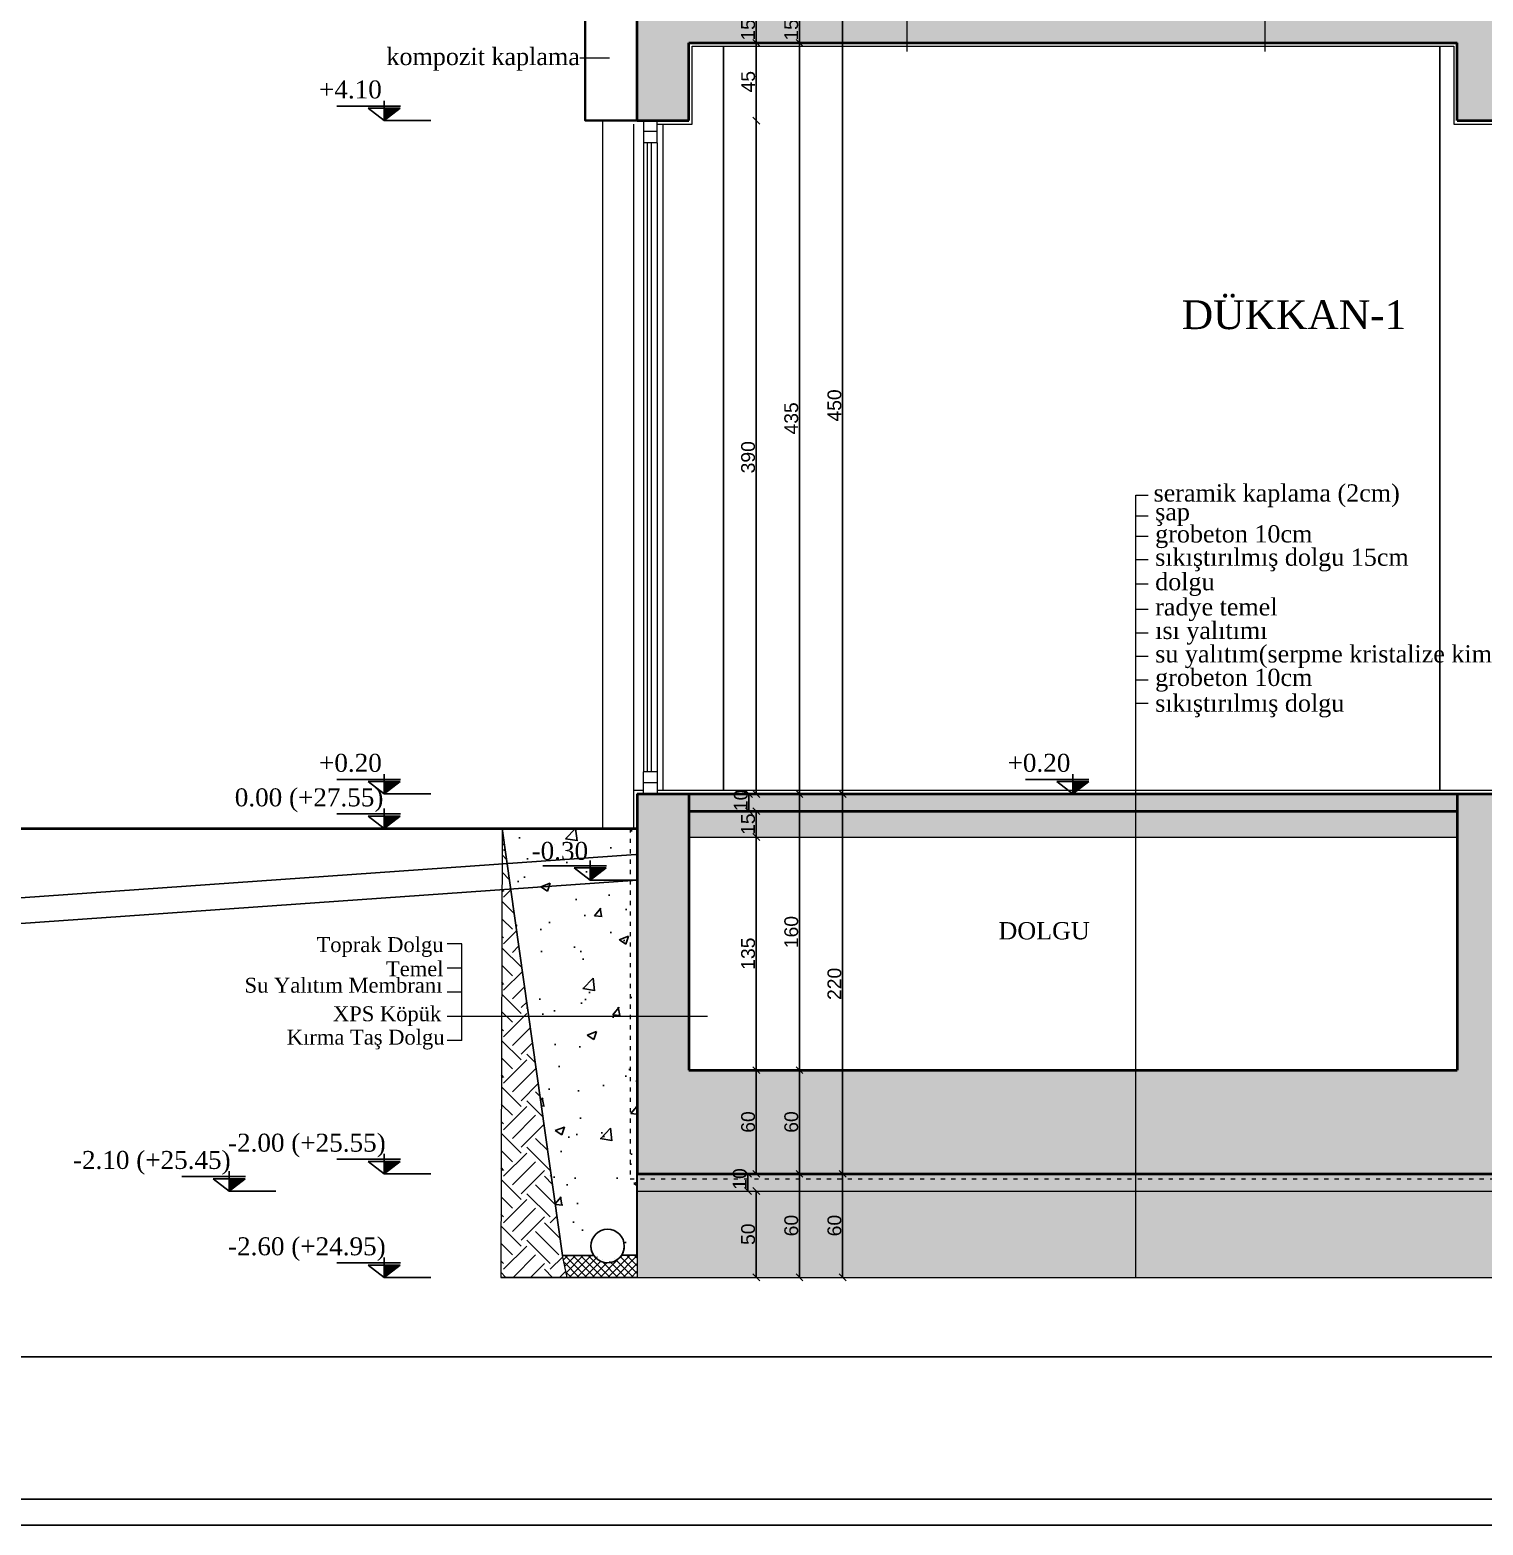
# Model space of a CAD drawing. Header units: centimetres. Extents: x 14449 to 53524, y -19051 to -10746.
# Drawn here: x 20336 to 21178, y -18783 to -17917 of the extents above; entities that cross this region are included whole.
import ezdxf

# ---------------------------------------------------------------- set-up
doc = ezdxf.new("R2010")
doc.units = ezdxf.units.CM
doc.linetypes.add('ACAD_ISO03W100', pattern=[30, 12, -18])
doc.linetypes.add('DOT', pattern=[6.35, 0, -6.35])
for name, color, linetype in [('3', 7, 'Continuous'), ('KOT', 1, 'Continuous'), ('Tarama', 7, 'Continuous')]:
    doc.layers.add(name, color=color, linetype=linetype)
for name, color, linetype, lineweight in [('İNCE', 8, 'Continuous', 5), ('malzeme cizgisi', 242, 'Continuous', 20), ('P-TEFRİŞ', 253, 'Continuous', 5), ('P-ÖLÇÜ İÇ', 243, 'Continuous', 0), ('rtm-cam', 141, 'Continuous', 9), ('rtm-duv tugla', 22, 'Continuous', 35), ('rtm-kesit katmanı-04', 33, 'Continuous', 25), ('rtm-mhl-yazı-malzeme', 7, 'Continuous', 13), ('rtm-pen-ahsap', 35, 'Continuous', 13), ('rtm-sembol kot yazı', 7, 'Continuous', 20), ('rtm-sıva', 252, 'Continuous', 15), ('rtm-tarama-betonarme', 51, 'Continuous', 13), ('rtm-tas_betonarme', 50, 'Continuous', 40)]:
    doc.layers.add(name, color=color, linetype=linetype, lineweight=lineweight)
doc.styles.get("Standard").update_dxf_attribs({"font": 'arial.ttf'})
doc.styles.add('times new roman_1_18', font='times.ttf', dxfattribs={"height": 0.2})
doc.styles.add('VAZ-OLCU', font='times.ttf', dxfattribs={"height": 60})
doc.styles.add('ölçü', font='times.ttf', dxfattribs={"height": 10})
doc.dimstyles.new('İÇ ÖLÇÜ', dxfattribs={"dimtxt": 8, "dimasz": 4, "dimexe": 1.25, "dimexo": 0.625, "dimtad": 1, "dimdec": 0, "dimtxsty": 'Standard', "dimblk": 'OBLIQUE', "dimcen": 2.5, "dimse1": 1, "dimse2": 1, "dimclrd": 256, "dimclrt": 256, "dimadec": 0, "dimazin": 0, "dimtfac": 1, "dimtdec": 0, "dimtmove": 1, "dimatfit": 3, "dimldrblk": 'OBLIQUE', "dimfxl": 1, "dimarcsym": 0})
pattern_1 = [(45, (-13698.372, -11789.541), (-6.735192, 6.735192), []), (45, (-13691.6365, -11789.541), (-6.735192, 6.735192), [4.7625, -2.38125])]

# ---------------------------------------------------------------- blocks, each defined once
blk = doc.blocks.new('kotson')
at = {"layer": 'KOT'}
blk.add_hatch(color=256, dxfattribs=at).paths.add_polyline_path([(0.3, 13.6), (18, 0), (18, 13.6)])
for p, q in [((18, 0), (18, 21.9)), ((70, 16), (0, 16)), ((18, 0), (0.3, 13.6)), ((0.3, 13.6), (35.6, 13.6)), ((35.6, 13.6), (18, 0)), ((18, 0), (35.6, 13.6)), ((18, 0), (18, 13.6)), ((18, 0), (-33.7, 0))]:
    blk.add_line(p, q, dxfattribs=at)
blk = doc.blocks.new('gfsdhfdjfg')
at = {"layer": 'malzeme cizgisi'}
for points in [[(-6255.97, -2123.03), (-6255.97, -1670.08)], [(-6255.97, -1670.08), (-6248.87, -1670.08)], [(-6255.97, -1681.92), (-6248.87, -1681.92)], [(-6255.97, -1693.75), (-6248.87, -1693.75)], [(-6255.97, -1707.24), (-6248.87, -1707.24)], [(-6255.97, -1721.44), (-6248.87, -1721.44)], [(-6255.97, -1736.03), (-6248.87, -1736.03)], [(-6255.97, -1749.64), (-6248.87, -1749.64)], [(-6255.97, -1763.25), (-6248.87, -1763.25)], [(-6255.97, -1776.86), (-6248.87, -1776.86)], [(-6255.97, -1790.47), (-6248.87, -1790.47)]]:
    blk.add_lwpolyline(points, dxfattribs=at)
at = {"layer": 'rtm-mhl-yazı-malzeme', "linetype": 'Continuous', "lineweight": 0, "style": 'times new roman_1_18'}
for s, p in [(' seramik kaplama (2cm)', (-6249.49, -1673.71)), ('şap', (-6244.79, -1684.61)), ('grobeton 10cm', (-6244.79, -1697.4)), ('sıkıştırılmış dolgu 15cm', (-6244.79, -1710.89)), ('dolgu', (-6244.79, -1725.09)), ('radye temel ', (-6244.79, -1739.68)), ('ısı yalıtımı', (-6244.79, -1753.29)), ('su yalıtım(serpme kristalize kimyasal katkılı)', (-6244.79, -1766.9)), ('grobeton 10cm', (-6244.79, -1780.51)), ('sıkıştırılmış dolgu ', (-6244.79, -1795.43))]:
    blk.add_text(s, height=10, dxfattribs=at).set_placement(p)
blk = doc.blocks.new('_Oblique')
at = {"color": 0, "linetype": 'ByBlock', "lineweight": -2}
blk.add_line((-0.5, -0.5), (0.5, 0.5), dxfattribs=at)
blk = doc.blocks.new('*D4972')
at = {"layer": 'Defpoints', "color": 0, "lineweight": 30, "transparency": 16777216}
for p in [(20757.12, -17910), (20757.12, -17925), (20757.12, -17925)]:
    blk.add_point(p, dxfattribs=at)
at = {"layer": 'P-ÖLÇÜ İÇ', "lineweight": -2, "transparency": 16777216}
blk.add_line((20757.12, -17910), (20757.12, -17925), dxfattribs=at)
at = {"layer": 'P-ÖLÇÜ İÇ', "lineweight": -2, "transparency": 16777216, "xscale": 4, "yscale": 4, "zscale": 4}
for p, rotation in [((20757.12, -17910), 90), ((20757.12, -17925), 270)]:
    blk.add_blockref('_Oblique', p, dxfattribs=dict(at, rotation=rotation))
at = {"layer": 'P-ÖLÇÜ İÇ', "transparency": 16777216, "insert": (20752.41, -17917.5), "char_height": 8, "attachment_point": 5, "rotation": 90}
blk.add_mtext('15', dxfattribs=at)
blk = doc.blocks.new('*D4973')
at = {"layer": 'Defpoints', "color": 0, "lineweight": 30, "transparency": 16777216}
for p in [(20757.12, -17925), (20757.12, -17970), (20757.12, -17970)]:
    blk.add_point(p, dxfattribs=at)
at = {"layer": 'P-ÖLÇÜ İÇ', "lineweight": -2, "transparency": 16777216}
blk.add_line((20757.12, -17925), (20757.12, -17970), dxfattribs=at)
at = {"layer": 'P-ÖLÇÜ İÇ', "lineweight": -2, "transparency": 16777216, "xscale": 4, "yscale": 4, "zscale": 4}
for p, rotation in [((20757.12, -17925), 90), ((20757.12, -17970), 270)]:
    blk.add_blockref('_Oblique', p, dxfattribs=dict(at, rotation=rotation))
at = {"layer": 'P-ÖLÇÜ İÇ', "transparency": 16777216, "insert": (20752.43, -17947.5), "char_height": 8, "attachment_point": 5, "rotation": 90}
blk.add_mtext('45', dxfattribs=at)
blk = doc.blocks.new('*D4974')
at = {"layer": 'Defpoints', "color": 0, "lineweight": 30, "transparency": 16777216}
for p in [(20757.12, -17970), (20757.12, -18360), (20757.12, -18360)]:
    blk.add_point(p, dxfattribs=at)
at = {"layer": 'P-ÖLÇÜ İÇ', "lineweight": -2, "transparency": 16777216}
blk.add_line((20757.12, -17970), (20757.12, -18360), dxfattribs=at)
at = {"layer": 'P-ÖLÇÜ İÇ', "lineweight": -2, "transparency": 16777216, "xscale": 4, "yscale": 4, "zscale": 4}
for p, rotation in [((20757.12, -17970), 90), ((20757.12, -18360), 270)]:
    blk.add_blockref('_Oblique', p, dxfattribs=dict(at, rotation=rotation))
at = {"layer": 'P-ÖLÇÜ İÇ', "transparency": 16777216, "insert": (20752.41, -18165), "char_height": 8, "attachment_point": 5, "rotation": 90}
blk.add_mtext('390', dxfattribs=at)
blk = doc.blocks.new('*D4975')
at = {"layer": 'Defpoints', "color": 0, "lineweight": 30, "transparency": 16777216}
for p in [(20757.12, -18360), (20752.88, -18370), (20757.12, -18370)]:
    blk.add_point(p, dxfattribs=at)
at = {"layer": 'P-ÖLÇÜ İÇ', "lineweight": -2, "transparency": 16777216}
blk.add_line((20752.88, -18360), (20752.88, -18370), dxfattribs=at)
at = {"layer": 'P-ÖLÇÜ İÇ', "lineweight": -2, "transparency": 16777216, "xscale": 4, "yscale": 4, "zscale": 4}
for p, rotation in [((20752.88, -18360), 90), ((20752.88, -18370), 270)]:
    blk.add_blockref('_Oblique', p, dxfattribs=dict(at, rotation=rotation))
at = {"layer": 'P-ÖLÇÜ İÇ', "transparency": 16777216, "insert": (20748.17, -18363.73), "char_height": 8, "attachment_point": 5, "rotation": 90}
blk.add_mtext('10', dxfattribs=at)
blk = doc.blocks.new('*D4976')
at = {"layer": 'Defpoints', "color": 0, "lineweight": 30, "transparency": 16777216}
for p in [(20757.12, -18370), (20757.12, -18385), (20757.12, -18385)]:
    blk.add_point(p, dxfattribs=at)
at = {"layer": 'P-ÖLÇÜ İÇ', "lineweight": -2, "transparency": 16777216}
blk.add_line((20757.12, -18370), (20757.12, -18385), dxfattribs=at)
at = {"layer": 'P-ÖLÇÜ İÇ', "lineweight": -2, "transparency": 16777216, "xscale": 4, "yscale": 4, "zscale": 4}
for p, rotation in [((20757.12, -18370), 90), ((20757.12, -18385), 270)]:
    blk.add_blockref('_Oblique', p, dxfattribs=dict(at, rotation=rotation))
at = {"layer": 'P-ÖLÇÜ İÇ', "transparency": 16777216, "insert": (20752.41, -18377.5), "char_height": 8, "attachment_point": 5, "rotation": 90}
blk.add_mtext('15', dxfattribs=at)
blk = doc.blocks.new('*D4982')
at = {"layer": 'Defpoints', "color": 0, "lineweight": 30, "transparency": 16777216}
for p in [(20757.12, -18385), (20757.12, -18520), (20757.12, -18520)]:
    blk.add_point(p, dxfattribs=at)
at = {"layer": 'P-ÖLÇÜ İÇ', "lineweight": -2, "transparency": 16777216}
blk.add_line((20757.12, -18385), (20757.12, -18520), dxfattribs=at)
at = {"layer": 'P-ÖLÇÜ İÇ', "lineweight": -2, "transparency": 16777216, "xscale": 4, "yscale": 4, "zscale": 4}
for p, rotation in [((20757.12, -18385), 90), ((20757.12, -18520), 270)]:
    blk.add_blockref('_Oblique', p, dxfattribs=dict(at, rotation=rotation))
at = {"layer": 'P-ÖLÇÜ İÇ', "transparency": 16777216, "insert": (20752.41, -18452.5), "char_height": 8, "attachment_point": 5, "rotation": 90}
blk.add_mtext('135', dxfattribs=at)
blk = doc.blocks.new('*D4983')
at = {"layer": 'Defpoints', "color": 0, "lineweight": 30, "transparency": 16777216}
for p in [(20757.12, -18520), (20757.12, -18580), (20757.12, -18580)]:
    blk.add_point(p, dxfattribs=at)
at = {"layer": 'P-ÖLÇÜ İÇ', "lineweight": -2, "transparency": 16777216}
blk.add_line((20757.12, -18520), (20757.12, -18580), dxfattribs=at)
at = {"layer": 'P-ÖLÇÜ İÇ', "lineweight": -2, "transparency": 16777216, "xscale": 4, "yscale": 4, "zscale": 4}
for p, rotation in [((20757.12, -18520), 90), ((20757.12, -18580), 270)]:
    blk.add_blockref('_Oblique', p, dxfattribs=dict(at, rotation=rotation))
at = {"layer": 'P-ÖLÇÜ İÇ', "transparency": 16777216, "insert": (20752.41, -18550), "char_height": 8, "attachment_point": 5, "rotation": 90}
blk.add_mtext('60', dxfattribs=at)
blk = doc.blocks.new('*D4984')
at = {"layer": 'Defpoints', "color": 0, "lineweight": 30, "transparency": 16777216}
for p in [(20757.12, -18580), (20752.27, -18590), (20757.12, -18590)]:
    blk.add_point(p, dxfattribs=at)
at = {"layer": 'P-ÖLÇÜ İÇ', "lineweight": -2, "transparency": 16777216}
blk.add_line((20752.27, -18580), (20752.27, -18590), dxfattribs=at)
at = {"layer": 'P-ÖLÇÜ İÇ', "lineweight": -2, "transparency": 16777216, "xscale": 4, "yscale": 4, "zscale": 4}
for p, rotation in [((20752.27, -18580), 90), ((20752.27, -18590), 270)]:
    blk.add_blockref('_Oblique', p, dxfattribs=dict(at, rotation=rotation))
at = {"layer": 'P-ÖLÇÜ İÇ', "transparency": 16777216, "insert": (20747.56, -18582.99), "char_height": 8, "attachment_point": 5, "rotation": 90}
blk.add_mtext('10', dxfattribs=at)
blk = doc.blocks.new('*D4985')
at = {"layer": 'Defpoints', "color": 0, "lineweight": 30, "transparency": 16777216}
for p in [(20757.12, -18590), (20757.12, -18640), (20757.12, -18640)]:
    blk.add_point(p, dxfattribs=at)
at = {"layer": 'P-ÖLÇÜ İÇ', "lineweight": -2, "transparency": 16777216}
blk.add_line((20757.12, -18590), (20757.12, -18640), dxfattribs=at)
at = {"layer": 'P-ÖLÇÜ İÇ', "lineweight": -2, "transparency": 16777216, "xscale": 4, "yscale": 4, "zscale": 4}
for p, rotation in [((20757.12, -18590), 90), ((20757.12, -18640), 270)]:
    blk.add_blockref('_Oblique', p, dxfattribs=dict(at, rotation=rotation))
at = {"layer": 'P-ÖLÇÜ İÇ', "transparency": 16777216, "insert": (20752.41, -18615), "char_height": 8, "attachment_point": 5, "rotation": 90}
blk.add_mtext('50', dxfattribs=at)
blk = doc.blocks.new('*D4989')
at = {"layer": 'Defpoints', "color": 0, "lineweight": 30, "transparency": 16777216}
for p in [(20782.12, -17910), (20782.12, -17925), (20782.12, -17925)]:
    blk.add_point(p, dxfattribs=at)
at = {"layer": 'P-ÖLÇÜ İÇ', "lineweight": -2, "transparency": 16777216}
blk.add_line((20782.12, -17910), (20782.12, -17925), dxfattribs=at)
at = {"layer": 'P-ÖLÇÜ İÇ', "lineweight": -2, "transparency": 16777216, "xscale": 4, "yscale": 4, "zscale": 4}
for p, rotation in [((20782.12, -17910), 90), ((20782.12, -17925), 270)]:
    blk.add_blockref('_Oblique', p, dxfattribs=dict(at, rotation=rotation))
at = {"layer": 'P-ÖLÇÜ İÇ', "transparency": 16777216, "insert": (20777.41, -17917.5), "char_height": 8, "attachment_point": 5, "rotation": 90}
blk.add_mtext('15', dxfattribs=at)
blk = doc.blocks.new('*D4994')
at = {"layer": 'Defpoints', "color": 0, "lineweight": 30, "transparency": 16777216}
for p in [(20782.12, -17925), (20782.12, -18360), (20782.12, -18360)]:
    blk.add_point(p, dxfattribs=at)
at = {"layer": 'P-ÖLÇÜ İÇ', "lineweight": -2, "transparency": 16777216}
blk.add_line((20782.12, -17925), (20782.12, -18360), dxfattribs=at)
at = {"layer": 'P-ÖLÇÜ İÇ', "lineweight": -2, "transparency": 16777216, "xscale": 4, "yscale": 4, "zscale": 4}
for p, rotation in [((20782.12, -17925), 90), ((20782.12, -18360), 270)]:
    blk.add_blockref('_Oblique', p, dxfattribs=dict(at, rotation=rotation))
at = {"layer": 'P-ÖLÇÜ İÇ', "transparency": 16777216, "insert": (20777.41, -18142.5), "char_height": 8, "attachment_point": 5, "rotation": 90}
blk.add_mtext('435', dxfattribs=at)
blk = doc.blocks.new('*D4995')
at = {"layer": 'Defpoints', "color": 0, "lineweight": 30, "transparency": 16777216}
for p in [(20782.12, -18360), (20782.12, -18520), (20786.34, -18520)]:
    blk.add_point(p, dxfattribs=at)
at = {"layer": 'P-ÖLÇÜ İÇ', "lineweight": -2, "transparency": 16777216}
blk.add_line((20782.12, -18360), (20782.12, -18520), dxfattribs=at)
at = {"layer": 'P-ÖLÇÜ İÇ', "lineweight": -2, "transparency": 16777216, "xscale": 4, "yscale": 4, "zscale": 4}
for p, rotation in [((20782.12, -18360), 90), ((20782.12, -18520), 270)]:
    blk.add_blockref('_Oblique', p, dxfattribs=dict(at, rotation=rotation))
at = {"layer": 'P-ÖLÇÜ İÇ', "transparency": 16777216, "insert": (20777.41, -18440), "char_height": 8, "attachment_point": 5, "rotation": 90}
blk.add_mtext('160', dxfattribs=at)
blk = doc.blocks.new('*D4996')
at = {"layer": 'Defpoints', "color": 0, "lineweight": 30, "transparency": 16777216}
for p in [(20786.34, -18520), (20782.12, -18580), (20782.12, -18580)]:
    blk.add_point(p, dxfattribs=at)
at = {"layer": 'P-ÖLÇÜ İÇ', "lineweight": -2, "transparency": 16777216}
blk.add_line((20782.12, -18520), (20782.12, -18580), dxfattribs=at)
at = {"layer": 'P-ÖLÇÜ İÇ', "lineweight": -2, "transparency": 16777216, "xscale": 4, "yscale": 4, "zscale": 4}
for p, rotation in [((20782.12, -18520), 90), ((20782.12, -18580), 270)]:
    blk.add_blockref('_Oblique', p, dxfattribs=dict(at, rotation=rotation))
at = {"layer": 'P-ÖLÇÜ İÇ', "transparency": 16777216, "insert": (20777.41, -18550), "char_height": 8, "attachment_point": 5, "rotation": 90}
blk.add_mtext('60', dxfattribs=at)
blk = doc.blocks.new('*D4997')
at = {"layer": 'Defpoints', "color": 0, "lineweight": 30, "transparency": 16777216}
for p in [(20782.12, -18580), (20782.12, -18640), (20786.12, -18640)]:
    blk.add_point(p, dxfattribs=at)
at = {"layer": 'P-ÖLÇÜ İÇ', "lineweight": -2, "transparency": 16777216}
blk.add_line((20782.12, -18580), (20782.12, -18640), dxfattribs=at)
at = {"layer": 'P-ÖLÇÜ İÇ', "lineweight": -2, "transparency": 16777216, "xscale": 4, "yscale": 4, "zscale": 4}
for p, rotation in [((20782.12, -18580), 90), ((20782.12, -18640), 270)]:
    blk.add_blockref('_Oblique', p, dxfattribs=dict(at, rotation=rotation))
at = {"layer": 'P-ÖLÇÜ İÇ', "transparency": 16777216, "insert": (20777.41, -18610), "char_height": 8, "attachment_point": 5, "rotation": 90}
blk.add_mtext('60', dxfattribs=at)
blk = doc.blocks.new('*D4991')
at = {"layer": 'Defpoints', "color": 0, "lineweight": 30, "transparency": 16777216}
for p in [(20807.12, -17910), (20807.12, -18360), (20807.12, -18360)]:
    blk.add_point(p, dxfattribs=at)
at = {"layer": 'P-ÖLÇÜ İÇ', "lineweight": -2, "transparency": 16777216}
blk.add_line((20807.12, -17910), (20807.12, -18360), dxfattribs=at)
at = {"layer": 'P-ÖLÇÜ İÇ', "lineweight": -2, "transparency": 16777216, "xscale": 4, "yscale": 4, "zscale": 4}
for p, rotation in [((20807.12, -17910), 90), ((20807.12, -18360), 270)]:
    blk.add_blockref('_Oblique', p, dxfattribs=dict(at, rotation=rotation))
at = {"layer": 'P-ÖLÇÜ İÇ', "transparency": 16777216, "insert": (20802.41, -18135), "char_height": 8, "attachment_point": 5, "rotation": 90}
blk.add_mtext('450', dxfattribs=at)
blk = doc.blocks.new('*D4992')
at = {"layer": 'Defpoints', "color": 0, "lineweight": 30, "transparency": 16777216}
for p in [(20807.12, -18360), (20807.12, -18580), (20807.12, -18580)]:
    blk.add_point(p, dxfattribs=at)
at = {"layer": 'P-ÖLÇÜ İÇ', "lineweight": -2, "transparency": 16777216}
blk.add_line((20807.12, -18360), (20807.12, -18580), dxfattribs=at)
at = {"layer": 'P-ÖLÇÜ İÇ', "lineweight": -2, "transparency": 16777216, "xscale": 4, "yscale": 4, "zscale": 4}
for p, rotation in [((20807.12, -18360), 90), ((20807.12, -18580), 270)]:
    blk.add_blockref('_Oblique', p, dxfattribs=dict(at, rotation=rotation))
at = {"layer": 'P-ÖLÇÜ İÇ', "transparency": 16777216, "insert": (20802.41, -18470), "char_height": 8, "attachment_point": 5, "rotation": 90}
blk.add_mtext('220', dxfattribs=at)
blk = doc.blocks.new('*D4993')
at = {"layer": 'Defpoints', "color": 0, "lineweight": 30, "transparency": 16777216}
for p in [(20807.12, -18580), (20807.12, -18640), (20807.12, -18640)]:
    blk.add_point(p, dxfattribs=at)
at = {"layer": 'P-ÖLÇÜ İÇ', "lineweight": -2, "transparency": 16777216}
blk.add_line((20807.12, -18580), (20807.12, -18640), dxfattribs=at)
at = {"layer": 'P-ÖLÇÜ İÇ', "lineweight": -2, "transparency": 16777216, "xscale": 4, "yscale": 4, "zscale": 4}
for p, rotation in [((20807.12, -18580), 90), ((20807.12, -18640), 270)]:
    blk.add_blockref('_Oblique', p, dxfattribs=dict(at, rotation=rotation))
at = {"layer": 'P-ÖLÇÜ İÇ', "transparency": 16777216, "insert": (20802.41, -18610), "char_height": 8, "attachment_point": 5, "rotation": 90}
blk.add_mtext('60', dxfattribs=at)

msp = doc.modelspace()

# ---------------------------------------------------------------- hatches: boundary and pattern name
at = {"layer": 'İNCE'}
h = msp.add_hatch(dxfattribs=at)
h.set_pattern_fill('TRIANG', color=256)
h.set_pattern_definition([(60, (-5690.361, -8206.624), (-4.7625, 8.248892), [4.7625, -4.7625]), (120, (-5690.361, -8206.624), (-9.525, 5e-09), [4.7625, -4.7625]), (0, (-5692.742, -8202.499), (4.7625, 8.248892), [4.7625, -4.7625])])
h.paths.add_polyline_path([(21163.04, -18385), (21163.04, -18370), (20718.04, -18370), (20718.04, -18385)])
h.paths.add_polyline_path([(21193.04, -18370), (21193.04, -18385), (21548.04, -18385), (21548.04, -18370)])
at = {"layer": 'İNCE', "linetype": 'Continuous', "lineweight": -3}
h = msp.add_hatch(dxfattribs=at)
h.set_pattern_fill('EARTH', scale=3, angle=45, style=0)
h.set_pattern_definition([(45, (-57318.741, 67672.786), (2e-15, 26.9407684), [19.05, -19.05]), (45, (-57323.793, 67677.837), (2e-15, 26.9407684), [19.05, -19.05]), (45, (-57328.844, 67682.889), (2e-15, 26.9407684), [19.05, -19.05]), (135, (-57328.844, 67686.256), (-26.9407684, 2e-15), [19.05, -19.05]), (135, (-57323.793, 67691.308), (-26.9407684, 2e-15), [19.05, -19.05]), (135, (-57318.741, 67696.359), (-26.9407684, 2e-15), [19.05, -19.05])])
h.paths.add_polyline_path([(20609.15, -18640), (20647.68, -18640), (20644.91, -18627.23), (20629.8, -18520.3), (20609.97, -18380)])
h = msp.add_hatch(dxfattribs=at)
h.set_pattern_fill('AR-CONC', scale=0.3, style=0)
h.set_pattern_definition([(50, (-57318.74, 67622.786), (54.6554, -4.781726), [5.715, -62.865]), (355, (-57318.74, 67622.786), (-10.573026, 57.317054), [4.572, -50.292175]), (100.451445, (-57314.187, 67622.387), (44.082374, 52.535326), [4.857003, -53.427073]), (46.1842, (-57318.74, 67638.026), (81.323712, -12.6127), [8.5725, -94.2975]), (96.63556, (-57311.964, 67636.975), (71.22124, 74.22784), [7.285507, -80.14068]), (351.18415, (-57318.74, 67638.026), (71.22124, 74.22784), [6.85799, -75.43792]), (21, (-57311.12, 67634.216), (45.484317, -30.67956), [5.715, -62.865]), (326, (-57311.12, 67634.216), (18.540609, 55.25639), [4.572, -50.292]), (71.451445, (-57307.33, 67631.66), (64.024926, 24.57683), [4.857003, -53.42698]), (37.5, (-57318.741, 67622.786), (0.926581, 25.3665117), [0, -49.6824, 0, -51.054, 0, -50.4825]), (7.5, (-57318.74, 67622.786), (20.045899, 30.0541724), [0, -29.1084, 0, -48.5394, 0, -19.2405]), (327.5, (-57335.734, 67622.786), (40.6771786, -1.7186232), [0, -19.05, 0, -59.436, 0, -78.867]), (317.5, (-57343.354, 67622.786), (44.438754, 7.627947), [0, -24.765, 0, -39.4716, 0, -56.007])])
edge = h.paths.add_edge_path()
edge.add_line((20644.91, -18627.23), (20662.99, -18627.26))
edge.add_arc((20671.02, -18621.84), 9.69, 180, 214.01835, ccw=False)
edge.add_arc((20671.02, -18621.84), 9.69, 0, 180, ccw=False)
edge.add_arc((20671.02, -18621.84), 9.69, -32.80355, 0, ccw=False)
edge.add_line((20679.16, -18627.08), (20687.89, -18627.08))
edge.add_line((20687.89, -18627.08), (20687.99, -18469.8))
edge.add_line((20687.99, -18469.8), (20688.04, -18380))
edge.add_line((20688.04, -18380), (20609.97, -18380))
edge.add_line((20609.97, -18380), (20623.74, -18477.44))
edge.add_line((20623.74, -18477.44), (20644.91, -18627.23))
at = {"layer": 'İNCE'}
h = msp.add_hatch(dxfattribs=at)
h.set_pattern_fill('TRIANG', color=256)
h.set_pattern_definition([(60, (71.353, -3874.5115), (-4.7625, 8.248892), [4.7625, -4.7625]), (120, (71.353, -3874.5115), (-9.525, 5e-09), [4.7625, -4.7625]), (0, (68.972, -3870.387), (4.7625, 8.248892), [4.7625, -4.7625])])
h.paths.add_polyline_path([(21578.04, -18590), (21578.04, -18580), (20688.04, -18580), (20688.04, -18590)])
h = msp.add_hatch(dxfattribs=at)
h.set_pattern_fill('GRAVEL', color=256, scale=1.5)
h.set_pattern_definition([(228.0127875, (-13670.9397, -11751.4412), (-304.80000002, -342.89999998), [5.12582, -507.457255]), (184.969741, (-13674.3687, -11755.2512), (457.19999982, 38.10000217), [8.79607, -870.810733]), (132.510447, (-13683.1317, -11756.0132), (381.00000016, -419.09999985), [6.202223, -614.02084]), (267.273689, (-13697.9907, -11765.5382), (38.10000008, 762), [8.010068, -792.99656]), (292.833654, (-13698.3717, -11773.5392), (-190.50000002, 457.19999999), [7.854505, -777.597116]), (357.273689, (-13695.3237, -11780.7782), (-762, 38.10000008), [8.010068, -792.99656]), (37.6942405, (-13687.3227, -11781.1592), (-495.29999998, -381.00000003), [10.592905, -1048.69673]), (72.2553284, (-13678.9407, -11774.6822), (266.70000007, 838.19999998), [10.000793, -990.07885]), (121.4295656, (-13675.8927, -11765.1572), (-304.80000004, 495.29999997), [8.037195, -795.683185]), (175.236358, (-13680.0837, -11758.2992), (419.1, -38.10000007), [9.1757, -449.609054]), (222.3974378, (-13689.2277, -11757.5372), (-457.199999985, -419.100000016), [11.86617, -1174.751588]), (138.814075, (-13660.2717, -11765.9192), (-266.7, 228.60000002), [4.05007, -400.958487]), (171.4692344, (-13663.3197, -11763.2522), (495.30000001, -76.19999991), [7.70523, -762.819585]), (225, (-13670.94, -11762.11), (-5e-15, -38.1), [5.38814, -48.493397]), (203.19859, (-13673.6067, -11757.537), (190.5, 76.2), [2.90162, -287.259336]), (291.80141, (-13676.274, -11758.68), (-38.1, 114.3), [4.103484, -201.071295]), (30.963757, (-13674.75, -11762.49), (114.3, 76.2), [6.664795, -215.494472]), (161.56505, (-13669.035, -11759.061), (76.2, -38.1), [4.819307, -115.66347]), (16.38954, (-13698.3717, -11758.6802), (381, 114.3), [6.75132, -668.3824]), (70.346176, (-13691.8947, -11756.7752), (-152.40000001, -419.1), [5.663984, -560.733235]), (293.19859, (-13669.0347, -11751.441), (-76.2, 190.5), [5.8032, -284.357754]), (343.61046, (-13666.7487, -11756.7752), (-381.00000001, 114.29999997), [6.75132, -668.3824]), (339.443955, (-13698.3717, -11782.302), (-190.5, 76.2), [6.51053, -319.016015]), (294.775141, (-13692.2757, -11784.5882), (-190.50000023, 419.0999999), [5.45508, -540.0539]), (66.80141, (-13668.6537, -11789.541), (76.2, 190.5), [5.8032, -284.357754]), (17.354025, (-13666.3677, -11784.2072), (-495.29999999, -152.40000003), [6.38674, -632.28564]), (69.443955, (-13687.3227, -11789.541), (-76.2, -190.5), [3.255264, -322.27128]), (101.309932, (-13670.94, -11789.541), (-38.1, 152.4), [1.94272, -192.329924]), (165.963757, (-13671.321, -11787.636), (114.3, -38.1), [7.854506, -149.23582]), (186.009006, (-13678.9407, -11785.7312), (381, 38.10000002), [7.279005, -720.620473]), (303.690068, (-13674.75, -11765.919), (-38.1, 76.2), [5.49486, -131.876645]), (353.1572266, (-13671.7017, -11770.4912), (647.700000004, -76.199999966), [9.59335, -949.740136]), (60.945396, (-13662.1767, -11771.6342), (-152.4, -266.7), [3.922624, -388.340885]), (90, (-13660.27, -11768.205), (-38.1, 38.1), [2.286, -35.814]), (120.256437, (-13679.7027, -11784.5882), (152.39999998, -266.70000001), [5.293004, -524.00911]), (48.0127875, (-13682.3697, -11780.0162), (304.80000003, 342.89999998), [10.251643, -502.331433]), (0, (-13675.51, -11772.396), (38.1, 38.1), [9.906, -28.194]), (325.3048465, (-13665.6057, -11772.3962), (381.00000014, -266.6999998), [6.024143, -596.38975]), (254.054604, (-13660.6527, -11775.825), (-38.1, -152.4), [5.547436, -271.82475]), (207.6459754, (-13662.1767, -11781.1592), (-723.90000003, -380.99999995), [9.032176, -894.186966]), (175.4260787, (-13670.1777, -11785.3502), (-495.3, 38.1), [9.55544, -945.987697])])
h.paths.add_polyline_path([(21578.04, -18640), (21578.04, -18590), (20688.04, -18590), (20688.04, -18640)])
at = {"layer": 'rtm-tarama-betonarme'}
h = msp.add_hatch(dxfattribs=at)
h.set_pattern_fill('ANSI33', color=256, scale=1.5, style=0)
h.set_pattern_definition(pattern_1)
h.paths.add_polyline_path([(21193.04, -17925), (21552.96, -17925), (21552.96, -17970), (21578.04, -17970), (21578.04, -17910), (20688.04, -17910), (20688.04, -17970), (20718.04, -17970), (20718.04, -17925), (21163.04, -17925), (21163.04, -17970), (21193.04, -17970)])
h = msp.add_hatch(dxfattribs=at)
h.set_pattern_fill('ANSI33', color=256, scale=1.5, style=0)
h.set_pattern_definition(pattern_1)
h.paths.add_polyline_path([(21578.04, -18360), (21548.04, -18360), (21548.04, -18520), (21193.04, -18520), (21193.04, -18360), (21163.04, -18360), (21163.04, -18520), (20718.04, -18520), (20718.04, -18360), (20688.04, -18360), (20688.04, -18580), (21578.04, -18580)])
h = msp.add_hatch(dxfattribs=at)
h.set_pattern_fill('ANSI33', color=256, scale=1.5, style=0)
h.set_pattern_definition([(45, (-5690.361, -8206.624), (-6.735192, 6.735192), []), (45, (-5683.625, -8206.624), (-6.735192, 6.735192), [4.7625, -2.38125])])
h.paths.add_polyline_path([(21163.04, -18370), (21163.04, -18360), (20718.04, -18360), (20718.04, -18370)])
h.paths.add_polyline_path([(21193.04, -18360), (21193.04, -18370), (21548.04, -18370), (21548.04, -18360)])
at = {"layer": 'Tarama'}
h = msp.add_hatch(dxfattribs=at)
h.set_pattern_fill('ANSI37', style=0)
h.set_pattern_definition([(45, (-77771.9986, 162692.2454), (-2.24506403, 2.24506403), []), (135, (-77771.9986, 162692.2454), (-2.24506403, -2.24506403), [])])
edge = h.paths.add_edge_path()
edge.add_arc((20671.15, -18621.86), 9.69, 212.80355, 270, ccw=False)
edge.add_line((20663.01, -18627.1), (20645.07, -18627.1))
edge.add_line((20645.07, -18627.1), (20647.71, -18640.02))
edge.add_line((20647.71, -18640.02), (20671.15, -18640.02))
edge.add_line((20671.15, -18640.02), (20671.15, -18631.54))
edge = h.paths.add_edge_path()
edge.add_line((20688.03, -18627.1), (20679.3, -18627.1))
edge.add_arc((20671.15, -18621.86), 9.69, 270, 327.19645, ccw=False)
edge.add_line((20671.15, -18631.54), (20671.15, -18640.02))
edge.add_line((20671.15, -18640.02), (20688.03, -18640.02))
edge.add_line((20688.03, -18640.02), (20688.03, -18627.1))

# ---------------------------------------------------------------- linework, layer by layer
at = {"color": 2, "lineweight": 25}
for points in [[(19683.04, -16583.46), (22043.12, -16583.46), (22043.12, -18783.46), (19683.04, -18783.46)], [(22026.92, -18686.08), (19709.07, -18686.08), (19709.07, -18768.46), (22026.92, -18768.46)]]:
    msp.add_lwpolyline(points, close=True, dxfattribs=at)
at = {"layer": '3'}
for p, q in [((20687.34, -18395.02), (20002.81, -18443.2)), ((20688.1, -18410), (20002.81, -18458.22))]:
    msp.add_line(p, q, dxfattribs=at)
at = {"layer": 'İNCE', "color": 7, "linetype": 'Continuous', "lineweight": -3}
msp.add_lwpolyline([(20644.91, -18627.23), (20662.99, -18627.26, -0.149533), (20661.33, -18621.84, -1), (20680.7, -18621.84, -0.144118), (20679.16, -18627.08), (20687.89, -18627.08), (20688.04, -18380), (20688.04, -18380), (20688.04, -18380), (20609.97, -18380)], format="xyb", close=True, dxfattribs=at)
at = {"layer": 'malzeme cizgisi'}
for p, q in [((20844.36, -17806.46), (20844.36, -17930)), ((21051.56, -17806.46), (21051.56, -17930)), ((20586.66, -18446.86), (20578.16, -18446.86)), ((20586.66, -18502.86), (20586.66, -18446.86)), ((20586.66, -18460.86), (20578.16, -18460.86)), ((20586.66, -18474.86), (20578.16, -18474.86)), ((20586.66, -18488.86), (20578.16, -18488.86)), ((20728.9, -18488.86), (20586.66, -18488.86)), ((20586.66, -18502.86), (20578.16, -18502.86))]:
    msp.add_line(p, q, dxfattribs=at)
at = {"layer": 'P-ÖLÇÜ İÇ', "color": 7}
msp.add_lwpolyline([(20609.15, -18640), (20647.68, -18640), (20644.91, -18627.23), (20609.97, -18380), (20609.97, -18380)], close=True, dxfattribs=at)
at = {"layer": 'rtm-cam'}
msp.add_line((20694.06, -18347.13), (20694.05, -17982.87), dxfattribs=at)
at = {"layer": 'rtm-duv tugla'}
msp.add_lwpolyline([(20688.04, -17970), (20658.04, -17970), (20658.04, -17910), (20688.04, -17910), (20688.04, -17970)], dxfattribs=at)
at = {"layer": 'rtm-kesit katmanı-04'}
for p, q in [((20738.04, -17927), (20738.04, -18358)), ((21153.04, -17927), (21153.04, -18358))]:
    msp.add_line(p, q, dxfattribs=at)
at = {"layer": 'rtm-mhl-yazı-malzeme', "linetype": 'Continuous', "lineweight": 0}
msp.add_line((20672.05, -17933.95), (20654.91, -17933.95), dxfattribs=at)
at = {"layer": 'rtm-pen-ahsap'}
for p, q in [((20686.04, -17972), (20686.04, -18358.36)), ((20691.82, -17970), (20691.84, -18347.13)), ((20699.76, -17976.4), (20691.84, -17976.4)), ((20703.04, -17972), (20703.04, -18358)), ((20699.76, -17982.87), (20691.84, -17982.87)), ((20696.28, -17982.87), (20696.29, -18347.13)), ((20699.75, -17982.87), (20699.76, -18347.13)), ((20699.76, -18347.13), (20691.84, -18347.13)), ((20699.76, -18353.6), (20691.84, -18353.6))]:
    msp.add_line(p, q, dxfattribs=at)
for points in [[(20699.76, -17982.87), (20699.75, -17970), (20691.84, -17970), (20691.84, -17982.87)], [(20699.76, -18347.13), (20699.75, -18360), (20691.84, -18360), (20691.84, -18347.13)]]:
    msp.add_lwpolyline(points, dxfattribs=at)
at = {"layer": 'rtm-sıva'}
for p, q in [((20668.04, -17970), (20668.04, -18380)), ((20718.04, -18385), (21163.04, -18385)), ((20688.04, -18580), (20688.04, -18640)), ((20688.04, -18590), (21578.04, -18590)), ((20688.04, -18640), (21578.04, -18640))]:
    msp.add_line(p, q, dxfattribs=at)
for points in [[(20699.75, -17972), (20720.04, -17972), (20720.04, -17927), (21161.04, -17927), (21161.04, -17972), (21195.04, -17972), (21195.04, -17927), (21341.04, -17927), (21341.04, -18130)], [(21566.4, -18178), (21561.04, -18178), (21561.04, -18358), (20699.75, -18358)], [(20691.84, -18358), (20686.04, -18358), (20686.04, -18380.03)]]:
    msp.add_lwpolyline(points, dxfattribs=at)
at = {"layer": 'rtm-sıva', "color": 3, "linetype": 'ACAD_ISO03W100', "ltscale": 0.2}
msp.add_lwpolyline([(20684.04, -18380), (20684.04, -18583), (21581.16, -18582.91), (21581.16, -18380)], dxfattribs=at)
at = {"layer": 'rtm-tas_betonarme'}
for p, q in [((20688.04, -17970), (20688.04, -17910)), ((20718.04, -17925), (21163.04, -17925)), ((20718.04, -17970), (20718.04, -17925)), ((21163.04, -17970), (21163.04, -17925)), ((20688.04, -17970), (20718.04, -17970)), ((21163.04, -17970), (21193.04, -17970)), ((20688.04, -18360), (21578.04, -18360)), ((20688.04, -18360), (20688.04, -18580)), ((20718.04, -18360), (20718.04, -18520)), ((21163.04, -18360), (21163.04, -18520)), ((20718.04, -18370), (21163.04, -18370)), ((20018.33, -18380), (20688.04, -18380)), ((20718.04, -18520), (21163.04, -18520)), ((20688.04, -18580), (21578.04, -18580))]:
    msp.add_line(p, q, dxfattribs=at)
at = {"layer": 'Tarama', "color": 7}
msp.add_line((20609.15, -18640), (20688.04, -18640), dxfattribs=at)
msp.add_circle((20671.01, -18621.84), 9.69, dxfattribs=at)

# ---------------------------------------------------------------- block references
at = {"layer": 'KOT', "xscale": -0.525, "yscale": 0.525, "zscale": 0.525}
for p in [(20551.03, -17970), (20551.03, -18360), (20949.8, -18360), (20551.03, -18380), (20670.33, -18410), (20551.03, -18580), (20461.23, -18590), (20551.03, -18640)]:
    msp.add_blockref('kotson', p, dxfattribs=at)
at = {"layer": 'P-TEFRİŞ', "linetype": 'DOT'}
msp.add_blockref('gfsdhfdjfg', (27232.91, -16516.97), dxfattribs=at)

# ---------------------------------------------------------------- texts
at = {"layer": 'rtm-mhl-yazı-malzeme', "linetype": 'Continuous', "lineweight": 0, "style": 'times new roman_1_18'}
msp.add_text('kompozit kaplama', height=10, dxfattribs=at).set_placement((20542.93, -17937.88))
at = {"layer": 'rtm-mhl-yazı-malzeme', "lineweight": 30, "style": 'ölçü'}
msp.add_text('DÜKKAN-1', height=16.667, dxfattribs=at).set_placement((21003.56, -18090.8))
at = {"layer": 'rtm-mhl-yazı-malzeme', "style": 'ölçü'}
msp.add_text('DOLGU', height=10, dxfattribs=at).set_placement((20897.39, -18444.23))
at = {"layer": 'rtm-mhl-yazı-malzeme', "linetype": 'Continuous', "lineweight": 0, "char_height": 10.8, "attachment_point": 3, "style": 'times new roman_1_18'}
for s, width, insert in [('{\\H0.8x;Toprak Dolgu}', 75.0446, (20575.99, -18442.94)), ('{\\H0.8x;Temel}', 107.0407, (20575.99, -18456.94)), ('{\\H0.8x;Su Yalıtım Membranı}', 147.2309, (20575.32, -18466.46)), ('{\\H0.8x;XPS Köpük}', 147.2309, (20574.68, -18482.99)), ('\\pxt9;{\\H0.8x;Kırma Taş Dolgu}', 147.2309, (20576.57, -18496.55))]:
    msp.add_mtext_dynamic_manual_height_columns(s, width=width, gutter_width=12.5, heights=[13.31], dxfattribs=dict(at, insert=insert))
at = {"layer": 'rtm-sembol kot yazı', "style": 'VAZ-OLCU'}
for s, p in [('+4.10', (20503.9, -17957.18, -91.87)), ('+0.20', (20503.9, -18347.18, -91.87)), ('+0.20', (20902.66, -18347.18, -91.87)), ('0.00 (+27.55) ', (20455.09, -18367.18, -91.87)), ('-0.30', (20627, -18398.2, -70.67)), ('-2.00 (+25.55) ', (20451.18, -18567.18, -91.87)), ('-2.10 (+25.45) ', (20361.38, -18577.18, -91.87)), ('-2.60 (+24.95) ', (20451.18, -18627.18, -91.87))]:
    msp.add_text(s, height=10.4, dxfattribs=at).set_placement(p)

# ---------------------------------------------------------------- dimensions: what is measured, and where the dimension line sits
at = {"layer": 'P-ÖLÇÜ İÇ'}
for base, p1, p2, picture, middle in [((20757.12, -17925), (20757.12, -17910), (20757.12, -17925), '*D4972', (20752.41, -17917.5)), ((20782.12, -17925), (20782.12, -17910), (20782.12, -17925), '*D4989', (20777.41, -17917.5)), ((20807.12, -18360), (20807.12, -17910), (20807.12, -18360), '*D4991', (20802.41, -18135)), ((20757.12, -17970), (20757.12, -17925), (20757.12, -17970), '*D4973', (20752.43, -17947.5)), ((20782.12, -18360), (20782.12, -17925), (20782.12, -18360), '*D4994', (20777.41, -18142.5)), ((20757.12, -18360), (20757.12, -17970), (20757.12, -18360), '*D4974', (20752.41, -18165)), ((20782.12, -18520), (20782.12, -18360), (20786.34, -18520), '*D4995', (20777.41, -18440)), ((20807.12, -18580), (20807.12, -18360), (20807.12, -18580), '*D4992', (20802.41, -18470)), ((20757.12, -18385), (20757.12, -18370), (20757.12, -18385), '*D4976', (20752.41, -18377.5)), ((20757.12, -18520), (20757.12, -18385), (20757.12, -18520), '*D4982', (20752.41, -18452.5)), ((20757.12, -18580), (20757.12, -18520), (20757.12, -18580), '*D4983', (20752.41, -18550)), ((20782.12, -18580), (20786.34, -18520), (20782.12, -18580), '*D4996', (20777.41, -18550)), ((20782.12, -18640), (20782.12, -18580), (20786.12, -18640), '*D4997', (20777.41, -18610)), ((20807.12, -18640), (20807.12, -18580), (20807.12, -18640), '*D4993', (20802.41, -18610)), ((20757.12, -18640), (20757.12, -18590), (20757.12, -18640), '*D4985', (20752.41, -18615))]:
    dim = msp.add_linear_dim(base=base, p1=p1, p2=p2, angle=90, dimstyle='İÇ ÖLÇÜ', dxfattribs=at)
    dim.commit()
    dim.dimension.update_dxf_attribs({"geometry": picture, "text_midpoint": middle})
for base, p1, p2, picture, middle in [((20752.88, -18370), (20757.12, -18360), (20757.12, -18370), '*D4975', (20752.88, -18363.73)), ((20752.27, -18590), (20757.12, -18580), (20757.12, -18590), '*D4984', (20752.27, -18582.99))]:
    dim = msp.add_linear_dim(base=base, p1=p1, p2=p2, angle=90, dimstyle='İÇ ÖLÇÜ', dxfattribs=at)
    dim.commit()
    dim.dimension.update_dxf_attribs({"geometry": picture, "text_midpoint": middle, "dimtype": 160})

doc.saveas('drawing.dxf')
